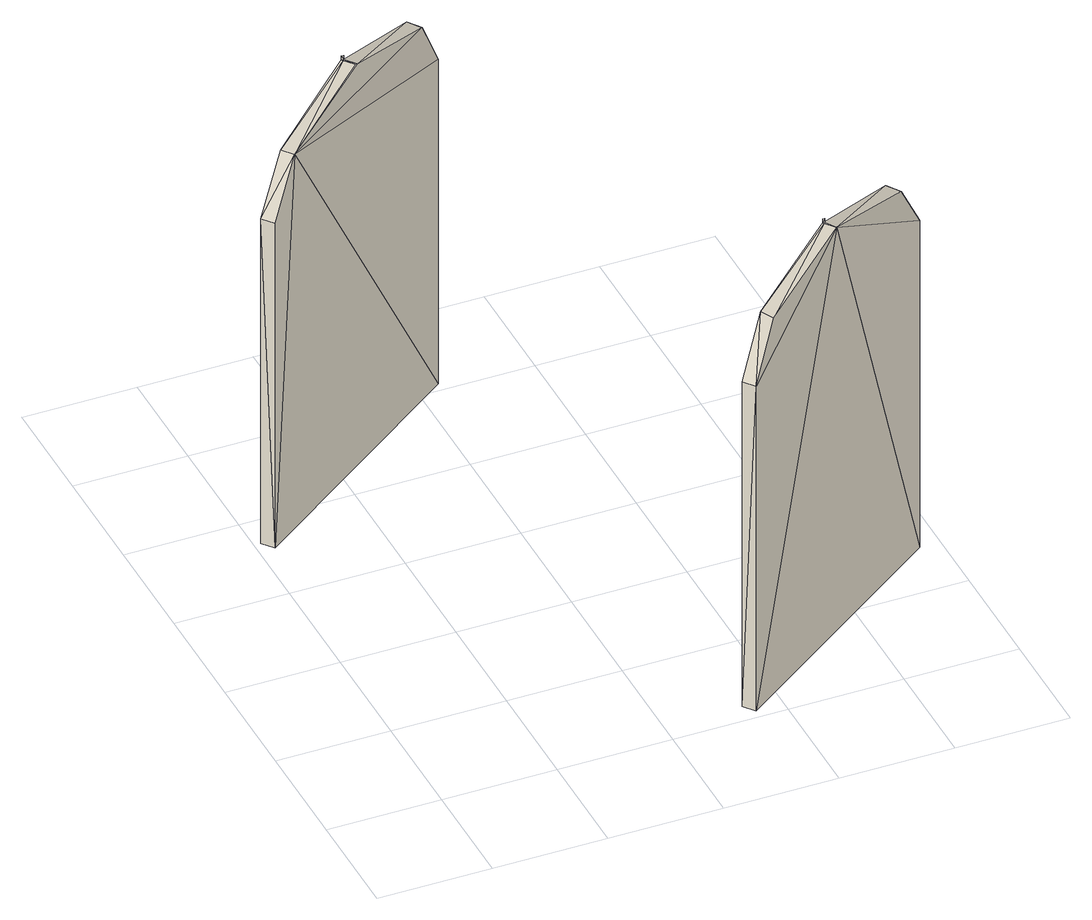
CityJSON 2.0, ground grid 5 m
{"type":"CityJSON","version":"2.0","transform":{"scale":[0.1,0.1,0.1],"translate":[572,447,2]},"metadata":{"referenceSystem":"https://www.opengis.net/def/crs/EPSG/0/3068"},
"CityObjects":{
"building1":{"type":"Building","attributes":{"TestBuildingName":"TestBuilding1"},"geometry":[{"type":"MultiSurface","lod":"2","boundaries":[[[0,1,2]],[[1,3,2]],[[3,4,2]],[[4,5,2]],[[5,6,2]],[[6,7,2]],[[1,8,3]],[[8,9,3]],[[0,10,1]],[[10,8,1]],[[9,11,3]],[[11,4,3]],[[7,6,12]],[[6,13,12]],[[12,14,13]],[[14,2,13]],[[2,7,13]],[[12,13,15]],[[13,16,15]],[[5,17,6]],[[17,13,6]],[[0,2,10]],[[2,14,10]],[[17,5,11]],[[5,4,11]]]}]},
"building2":{"type":"Building","attributes":{"TestBuildingName":"TestBuilding2"},"geometry":[{"type":"MultiSurface","lod":"2","boundaries":[[[18,19,20]],[[19,21,20]],[[22,23,24]],[[23,25,24]],[[25,26,24]],[[24,27,25]],[[27,28,25]],[[28,26,25]],[[24,25,22]],[[25,23,22]],[[29,30,26]],[[30,24,26]],[[28,27,19]],[[27,21,19]],[[31,30,32]],[[30,29,32]],[[28,19,26]],[[19,18,26]],[[18,33,26]],[[33,32,26]],[[32,29,26]],[[34,33,20]],[[33,18,20]],[[31,32,34]],[[32,33,34]]]}]}
},
"vertices":[
[7,180,163],[7,180,3],[19,188,188],[110,254,3],[110,254,163],[99,245,188],[59,217,201],[58,217,201],[3,185,3],[107,259,3],[3,185,163],[107,259,163],[54,222,201],[55,222,201],[15,193,188],[54,222,203],[55,222,203],[95,251,188],
[138,4,3],[138,4,163],[134,9,3],[134,9,163],[185,46,203],[186,46,203],[185,46,201],[186,46,201],[189,41,201],[146,18,188],[149,12,188],[229,69,188],[225,75,188],[237,83,163],[241,78,164],[241,78,3],[237,83,3]
]}
